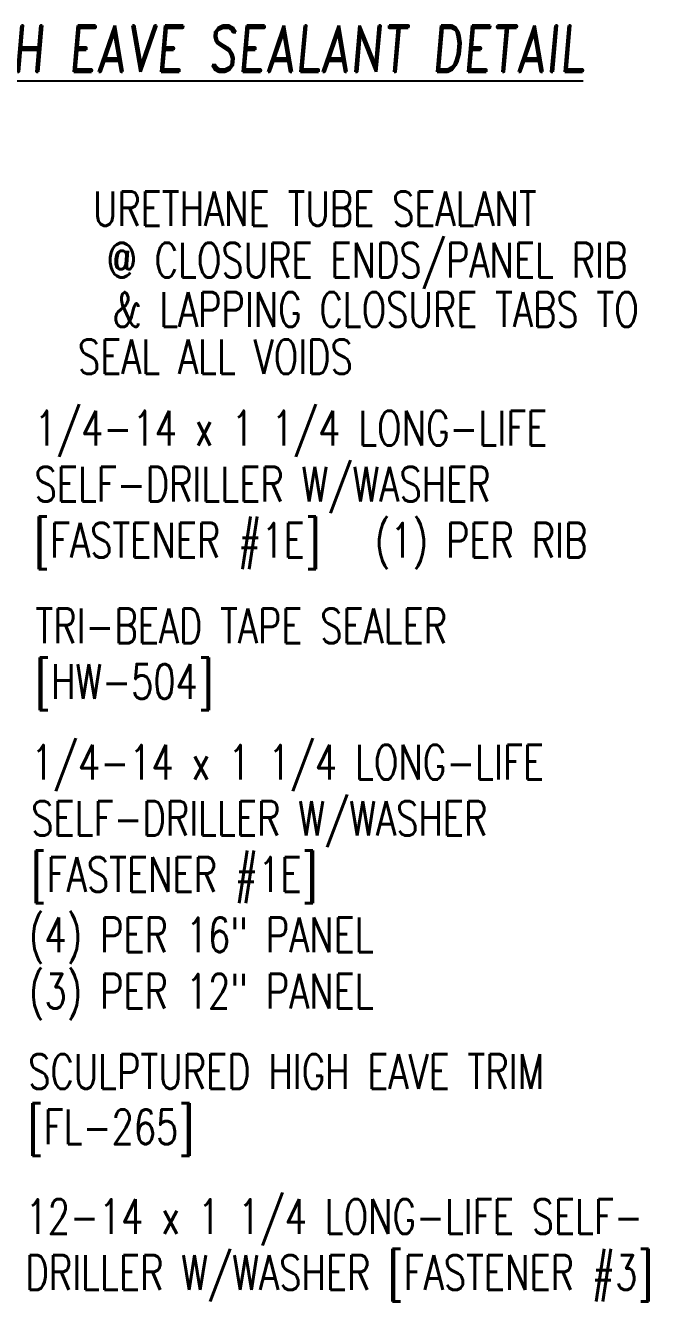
# Model space of a CAD drawing. Header units: inches. Extents: x 7.3 to 41.3, y 5.8 to 42.9.
# Drawn here: x 30.9 to 37.65, y 19.39 to 33.21 of the extents above; entities that cross this region are included whole.
import ezdxf
from ezdxf.enums import TextEntityAlignment as Align

# ---------------------------------------------------------------- set-up
doc = ezdxf.new("R2010")
doc.units = ezdxf.units.IN
doc.header["$MEASUREMENT"] = 0
doc.layers.add('LABEL', color=6, linetype='Continuous')
doc.layers.add('TEXT', color=2, linetype='Continuous')
doc.styles.add('ROMAND', font='romand', dxfattribs={"height": 0.075})
doc.styles.add('TEXT1', font='ROMANS.shx', dxfattribs={"width": 0.75, "height": 0.375})

# ---------------------------------------------------------------- blocks, each defined once
blk = doc.blocks.new('dsc-HW-504')
at = {"layer": 'TEXT', "style": 'TEXT1', "width": 0.75}
for s, p in [('TRI-BEAD TAPE SEALER', (0, 0)), ('[HW-504]', (0, -0.6))]:
    blk.add_text(s, height=0.375, dxfattribs=at).set_placement(p)
at = {"layer": 'TEXT', "style": 'TEXT1', "flags": 1}
for tag, p in [('COLOR', (0, -1.2)), ('CALC', (0, -1.2)), ('OPT1', (0, -1.2)), ('OPT2', (0, -1.2)), ('OPT3', (0, -1.2)), ('GAGE', (0, -1.2)), ('SHPLN', (0, -1.2)), ('PART', (0, -1.2)), ('DESCRIPTION', (0, -1.2)), ('MULTIPLE', (0, -1.2)), ('SPARE1', (0, -1.8)), ('SPARE2', (0, -1.8)), ('SPARE3', (0, -1.8)), ('SPARE4', (0, -1.8)), ('SPARE5', (0, -1.8)), ('SPARE6', (0, -1.8)), ('SPARE7', (0, -1.8)), ('SPARE8', (0, -1.8)), ('SPARE9', (0, -1.8)), ('SPARE10', (0, -1.8))]:
    blk.add_attdef(tag, p, '', height=0.375, dxfattribs=at)
blk = doc.blocks.new('FD-F3')
at = {"layer": 'TEXT', "style": 'TEXT1', "width": 0.75}
for s, p in [('12-14 x 1 1/4 LONG-LIFE SELF-', (0.0047, -0.0408)), ('DRILLER W/WASHER [FASTENER #3]', (0.0047, -0.1926))]:
    blk.add_text(s, height=0.09375, dxfattribs=at).set_placement(p)
blk.add_attdef('(QUANTITY)', (0.0047, -0.3444), '', height=0.0938, dxfattribs=at)
blk = doc.blocks.new('LAY-LAB')
at = {"layer": 'LABEL', "color": 6, "style": 'ROMAND', "oblique": 5, "width": 0.75}
blk.add_attdef('LAY-LAB', (0.017, 0.0362), '', height=0.1875, dxfattribs=at)
blk = doc.blocks.new('FD-F1E')
at = {"layer": 'TEXT', "style": 'TEXT1', "width": 0.75}
for s, p in [('1/4-14 x 1 1/4 LONG-LIFE', (0.0047, -0.0408)), ('SELF-DRILLER W/WASHER', (0.0047, -0.1926)), ('[FASTENER #1E]', (0.0047, -0.3444))]:
    blk.add_text(s, height=0.09375, dxfattribs=at).set_placement(p)
blk.add_attdef('(QUANTITY)', (0.9263, -0.3444), '', height=0.0938, dxfattribs=at)

msp = doc.modelspace()

# ---------------------------------------------------------------- block references
at = {"layer": 'LABEL', "xscale": 2.666666666666686, "yscale": 2.666666666666679, "zscale": 2.66666666666668}
msp.add_blockref('LAY-LAB', (29.87062, 32.6118), dxfattribs=at).add_auto_attribs({'LAY-LAB': '%%UHIGH EAVE SEALANT DETAIL'})
at = {"layer": 'TEXT', "xscale": 4, "yscale": 4, "zscale": 4}
msp.add_blockref('FD-F1E', (30.98353, 28.82579), dxfattribs=at).add_auto_attribs({'(QUANTITY)': '(1) PER RIB'})
at = {"layer": 'TEXT'}
msp.add_blockref('dsc-HW-504', (31.01216, 26.52042), dxfattribs=at)
at = {"layer": 'TEXT', "xscale": 4, "yscale": 4, "zscale": 4}
for name, p in [('FD-F1E', (30.94801, 25.20811)), ('FD-F3', (30.88581, 20.28987))]:
    msp.add_blockref(name, p, dxfattribs=at)

# ---------------------------------------------------------------- texts
at = {"layer": 'TEXT', "style": 'TEXT1', "width": 0.75}
for s, p in [('URETHANE TUBE SEALANT', (36.44398, 31.03816)), ('@ CLOSURE ENDS/PANEL RIB', (37.42656, 30.48194)), ('& LAPPING CLOSURE TABS TO', (37.54836, 29.94762)), ('SEAL ALL VOIDS', (34.45023, 29.43577))]:
    msp.add_text(s, height=0.375, dxfattribs=at).set_placement(p, align=Align.RIGHT)
for s, p in [('(4) PER 16" PANEL', (30.94144, 23.1762)), ('(3) PER 12" PANEL', (30.94144, 22.56527)), ('SCULPTURED HIGH EAVE TRIM', (30.93258, 21.69615)), ('[FL-265]', (30.93258, 21.09615))]:
    msp.add_text(s, height=0.375, dxfattribs=at).set_placement(p)

doc.saveas('drawing.dxf')
